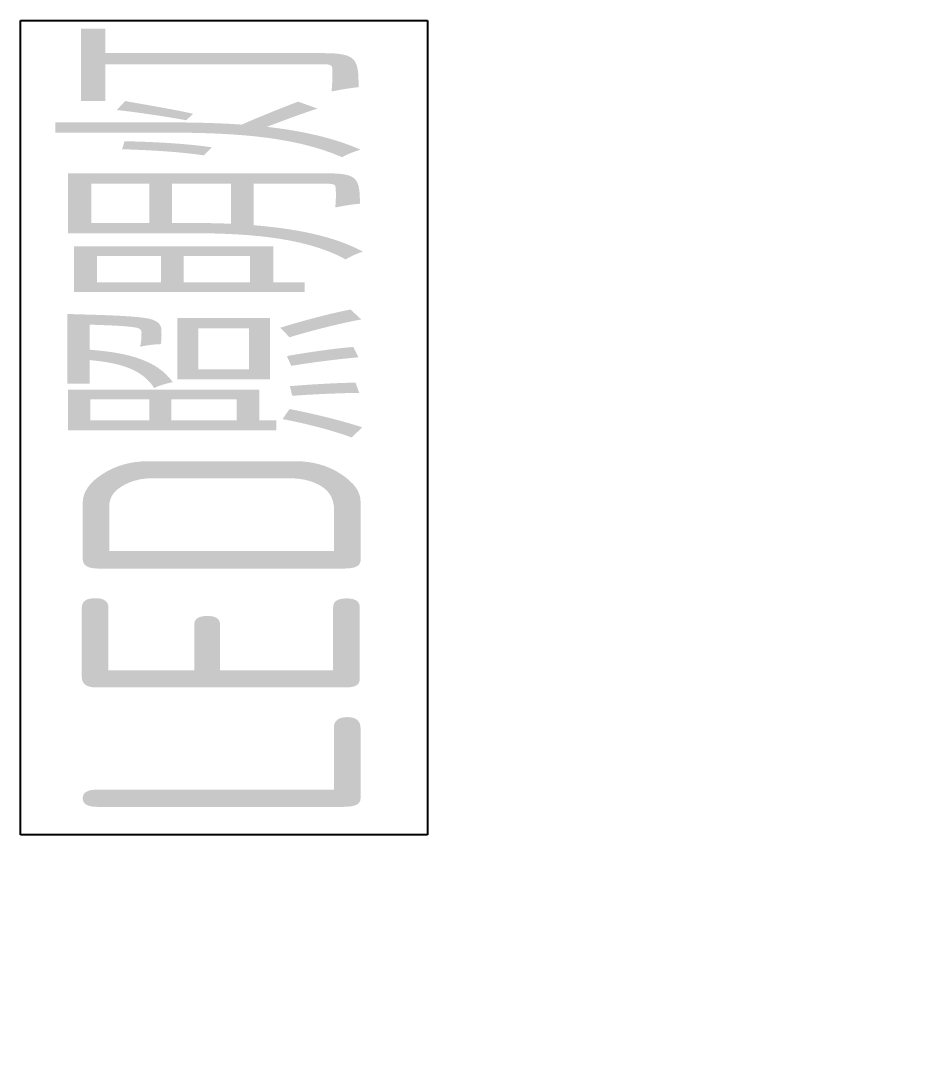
# Model space of a CAD drawing. Extents: x 758840 to 1108724, y -102573 to 143521.
# Drawn here: x 862111 to 862766, y 65940 to 66698 of the extents above; entities that cross this region are included whole.
import ezdxf

# ---------------------------------------------------------------- set-up
doc = ezdxf.new("R2010")
doc.units = 0
doc.header["$LTSCALE"] = 1000
doc.header["$MEASUREMENT"] = 0
doc.linetypes.add('DASHDOT', pattern=[1, 0.5, -0.25, 0, -0.25])
for name, color, linetype in [('02电气-设备', 255, 'Continuous'), ('DX', 3, 'DASHDOT'), ('LWIRE', 1, 'Continuous')]:
    doc.layers.add(name, color=color, linetype=linetype)
doc.layers.add('ACS_KT_LH', color=51, linetype='ACS-LH', lineweight=60)
doc.styles.add('Huarun_ziti', font='gbenor.shx', dxfattribs={"width": 0.7, "bigfont": 'gbcbig.shx'})
doc.styles.get("Standard").update_dxf_attribs({"font": 'gbenor.shx', "bigfont": 'gbcbig.shx'})
doc.styles.add('宋体', font='', dxfattribs={"width": 0.7})
doc.styles.get('宋体').set_extended_font_data('SimSun')
doc.linetypes.add('ACS-LH', pattern='A,1,-0.25,1,-0.25,1,-0.25,1,-0.4,["LH",宋体,S=0.25,R=0,X=-0.2,Y=-0.1],-0.4', length=5.55)

# ---------------------------------------------------------------- blocks, each defined once
blk = doc.blocks.new('空调新风一体机')
at = {"layer": 'ACS_KT_LH', "linetype": 'ByBlock', "lineweight": 15}
for p, q in [((304.77, 1052.52), (632.67, 1052.52)), ((468.72, 779.52), (304.77, 1052.52)), ((632.67, 1052.52), (468.72, 779.52))]:
    blk.add_line(p, q, dxfattribs=at)
at = {"layer": 'DX', "linetype": 'ByBlock', "lineweight": 13}
for p, q in [((71.86, 691.85), (49.6, 691.85)), ((71.86, 8.15), (71.86, 691.85)), ((74.6, 691.85), (71.86, 691.85)), ((74.6, 8.15), (74.6, 691.85)), ((875.4, 691.85), (875.4, 8.15)), ((875.4, 691.85), (878.14, 691.85)), ((878.14, 691.85), (878.14, 8.15)), ((878.14, 691.85), (900.4, 691.85)), ((39.6, 18.15), (39.6, 681.85)), ((910.4, 681.85), (910.4, 18.15)), ((47, 660), (47, 654)), ((59, 654), (59, 660)), ((891, 660), (891, 654)), ((903, 654), (903, 660)), ((47, 46), (47, 40)), ((59, 40), (59, 46)), ((891, 46), (891, 40)), ((903, 40), (903, 46)), ((71.86, 8.15), (49.6, 8.15)), ((74.6, 8.15), (71.86, 8.15)), ((875.4, 8.15), (878.14, 8.15)), ((878.14, 8.15), (900.4, 8.15))]:
    blk.add_line(p, q, dxfattribs=at)
blk.add_lwpolyline([(75, 700), (75, 0), (875, 0), (875, 700)], close=True, dxfattribs=at)
blk.add_circle((53.11, 657.84), 11.82, dxfattribs=at)
for centre, radius, start, end in [((49.6, 681.85), 10, 90, 180), ((900.4, 681.85), 10, 0, 90), ((53, 660), 6, 0, 180), ((897, 660), 6, 0, 180), ((53, 654), 6, 180, 0), ((897, 654), 6, 180, 0), ((53, 46), 6, 0, 180), ((897, 46), 6, 0, 180), ((53, 40), 6, 180, 0), ((897, 40), 6, 180, 0), ((49.6, 18.15), 10, 180, 270), ((900.4, 18.15), 10, 270, 0)]:
    blk.add_arc(centre, radius, start, end, dxfattribs=at)
at = {"linetype": 'ByBlock', "lineweight": 15}
blk.add_text('正面', height=250, dxfattribs=at).set_placement((287.23, 1115.21))
at = {"layer": 'LWIRE', "lineweight": -3}
blk.add_text('精密空调', height=250, dxfattribs=at).set_placement((114.91, 259.73))
blk = doc.blocks.new('BD4-PAL0101-HVPM02')
at = {"layer": '02电气-设备'}
for p, q in [((8393402.34, -4148199.37), (8393402.34, -4147599.37)), ((8393402.34, -4147599.37), (8393702.34, -4147599.37)), ((8393702.34, -4147599.37), (8393702.34, -4148199.37)), ((8393702.34, -4148199.37), (8393402.34, -4148199.37))]:
    blk.add_line(p, q, dxfattribs=at)
at = {"layer": '02电气-设备', "color": 5, "rotation": 90}
blk.add_blockref('空调新风一体机', (8394830.41, -4149069.37), dxfattribs=at)
at = {"layer": '02电气-设备', "style": 'Huarun_ziti', "width": 0.7}
blk.add_text('LED照明灯', height=204.8, rotation=90, dxfattribs=at).set_placement((8393652.94, -4148191.75))

msp = doc.modelspace()

# ---------------------------------------------------------------- block references
at = {"layer": '02电气-设备'}
msp.add_blockref('BD4-PAL0101-HVPM02', (-7531291.39, 4214296.89, 0), dxfattribs=at)

doc.saveas('drawing.dxf')
